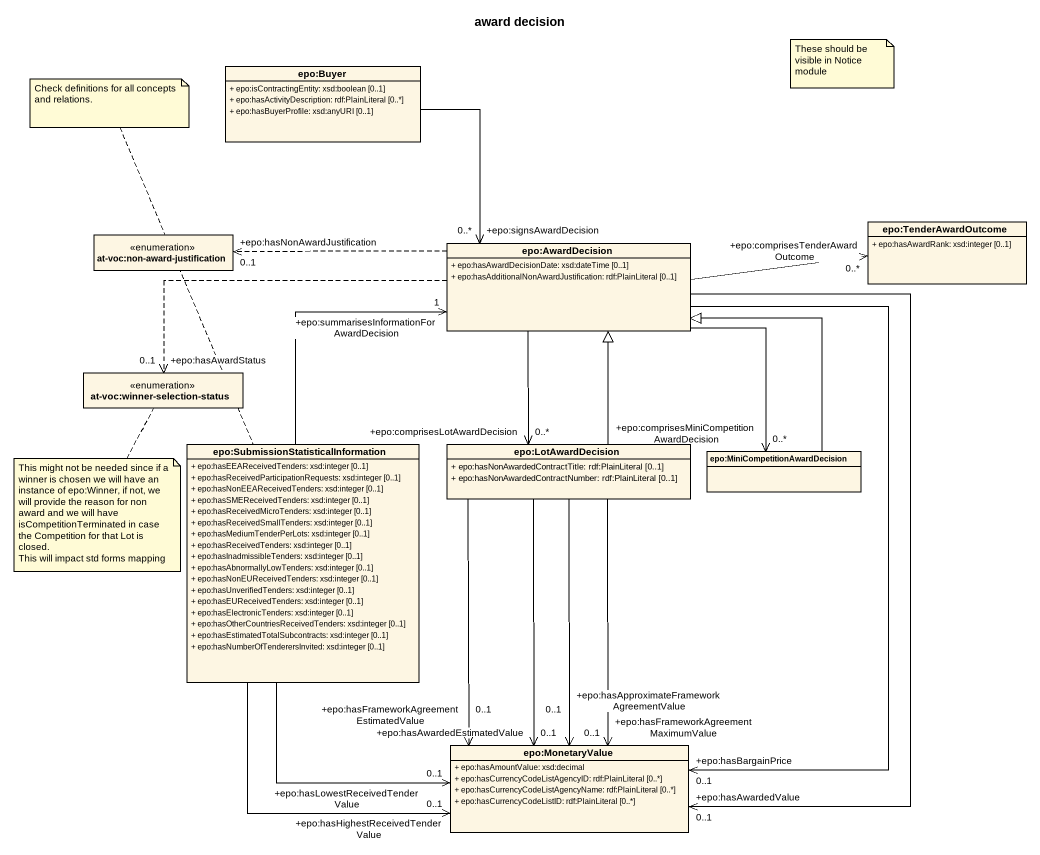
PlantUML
@startuml
title award decision
hide circle
hide empty members
skinparam classAttributeIconSize 0
class "epo:Buyer" as epo_Buyer {
  + epo:isContractingEntity: xsd:boolean [0..1]
  + epo:hasActivityDescription: rdf:PlainLiteral [0..*]
  + epo:hasBuyerProfile: xsd:anyURI [0..1]
}
enum "at-voc:non-award-justification" as at_voc_non_award
class "epo:AwardDecision" as epo_AwardDecision {
  + epo:hasAwardDecisionDate: xsd:dateTime [0..1]
  + epo:hasAdditionalNonAwardJustification: rdf:PlainLiteral [0..1]
}
class "epo:TenderAwardOutcome" as epo_TenderAwardOutcome {
  + epo:hasAwardRank: xsd:integer [0..1]
}
enum "at-voc:winner-selection-status" as at_voc_winner_selection
class "epo:SubmissionStatisticalInformation" as epo_SubmissionStatisticalInf {
  + epo:hasEEAReceivedTenders: xsd:integer [0..1]
  + epo:hasReceivedParticipationRequests: xsd:integer [0..1]
  + epo:hasNonEEAReceivedTenders: xsd:integer [0..1]
  + epo:hasSMEReceivedTenders: xsd:integer [0..1]
  + epo:hasReceivedMicroTenders: xsd:integer [0..1]
  + epo:hasReceivedSmallTenders: xsd:integer [0..1]
  + epo:hasMediumTenderPerLots: xsd:integer [0..1]
  + epo:hasReceivedTenders: xsd:integer [0..1]
  + epo:hasInadmissibleTenders: xsd:integer [0..1]
  + epo:hasAbnormallyLowTenders: xsd:integer [0..1]
  + epo:hasNonEUReceivedTenders: xsd:integer [0..1]
  + epo:hasUnverifiedTenders: xsd:integer [0..1]
  + epo:hasEUReceivedTenders: xsd:integer [0..1]
  + epo:hasElectronicTenders: xsd:integer [0..1]
  + epo:hasOtherCountriesReceivedTenders: xsd:integer [0..1]
  + epo:hasEstimatedTotalSubcontracts: xsd:integer [0..1]
  + epo:hasNumberOfTenderersInvited: xsd:integer [0..1]
}
class "epo:LotAwardDecision" as epo_LotAwardDecision {
  + epo:hasNonAwardedContractTitle: rdf:PlainLiteral [0..1]
  + epo:hasNonAwardedContractNumber: rdf:PlainLiteral [0..1]
}
class "epo:MiniCompetitionAwardDecision" as epo_MiniCompetitionAwardDeci
class "epo:MonetaryValue" as epo_MonetaryValue {
  + epo:hasAmountValue: xsd:decimal
  + epo:hasCurrencyCodeListAgencyID: rdf:PlainLiteral [0..*]
  + epo:hasCurrencyCodeListAgencyName: rdf:PlainLiteral [0..*]
  + epo:hasCurrencyCodeListID: rdf:PlainLiteral [0..*]
}
epo_Buyer --> "+epo:signsAwardDecision\n0..*" epo_AwardDecision
epo_AwardDecision .left.> "+epo:hasNonAwardJustification\n0..1" at_voc_non_award
epo_AwardDecision -right-> "+epo:comprisesTenderAwardOutcome\n0..*" epo_TenderAwardOutcome
epo_AwardDecision .left.> "+epo:hasAwardStatus\n0..1" at_voc_winner_selection
epo_AwardDecision --> "+epo:comprisesLotAwardDecision\n0..*" epo_LotAwardDecision
epo_AwardDecision --> "+epo:comprisesMiniCompetitionAwardDecision\n0..*" epo_MiniCompetitionAwardDeci
epo_AwardDecision --> "+epo:hasAwardedValue\n0..1" epo_MonetaryValue
epo_AwardDecision --> "+epo:hasBargainPrice\n0..1" epo_MonetaryValue
epo_SubmissionStatisticalInf -up-> "+epo:summarisesInformationForAwardDecision\n1" epo_AwardDecision
epo_SubmissionStatisticalInf --> "+epo:hasHighestReceivedTenderValue\n0..1" epo_MonetaryValue
epo_SubmissionStatisticalInf --> "+epo:hasLowestReceivedTenderValue\n0..1" epo_MonetaryValue
epo_LotAwardDecision -up-|> epo_AwardDecision
epo_LotAwardDecision --> "+epo:hasAwardedEstimatedValue\n0..1" epo_MonetaryValue
epo_LotAwardDecision --> "+epo:hasFrameworkAgreementMaximumValue\n0..1" epo_MonetaryValue
epo_LotAwardDecision --> "+epo:hasFrameworkAgreementEstimatedValue\n0..1" epo_MonetaryValue
epo_LotAwardDecision --> "+epo:hasApproximateFrameworkAgreementValue\n0..1" epo_MonetaryValue
epo_MiniCompetitionAwardDeci -up-|> epo_AwardDecision
note as N1
  These should be visible in Notice module
end note
note top of epo_SubmissionStatisticalInf : Check definitions for all concepts and relations.
note bottom of at_voc_winner_selection
  This might not be needed since if a winner is chosen we will have an instance of epo:Winner, if not, we will provide the reason for non award and we will have isCompetitionTerminated in case the Competition for that Lot is closed.
  This will impact std forms mapping
end note
@enduml
